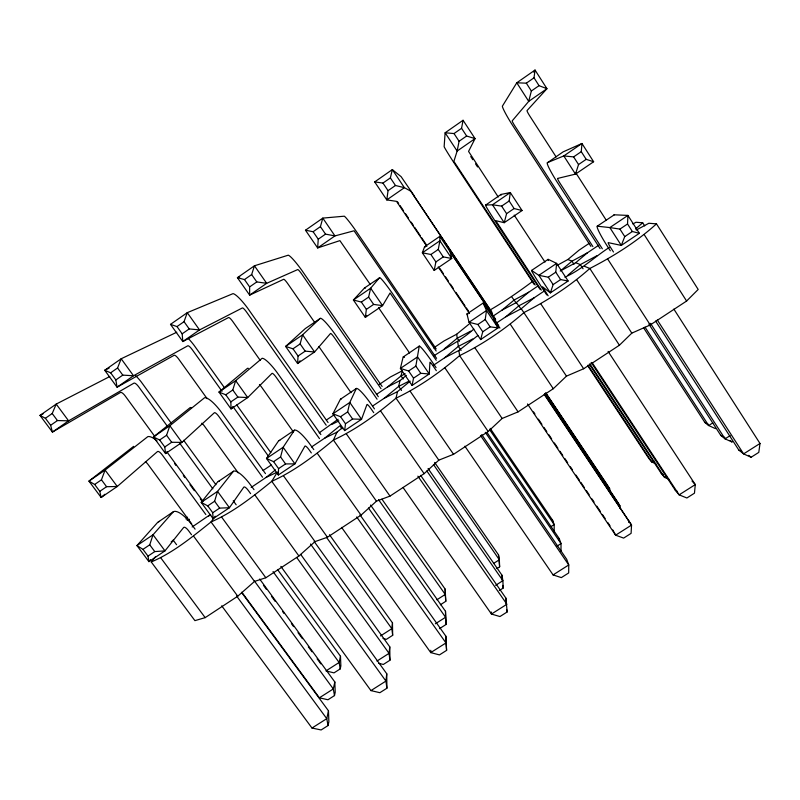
<?xml version="1.0" encoding="UTF-8"?>
<svg xmlns="http://www.w3.org/2000/svg" width="800" height="800" viewBox="0 0 800 800"><rect width="100%" height="100%" fill="white"/><g stroke="black" fill="none" stroke-linecap="round" stroke-linejoin="round"><path stroke-width="1.2" d="M430.8 650.3L430.75 652.6L439.46 654.9L446.6 650.37L445.86 636.18L359.98 514.84M609.65 491.13L609.73 488.98L607.33 485L545.71 392.73M311.33 452.93L309.17 449.89A6.21 1.31 56 0 0 304.9 446.14L294.94 463.87L278.33 474.99L278.57 468.61L273.59 461.65L266.5 458.47L278.52 440.97L294.45 430.17A25.27 5.35 56 0 1 309.38 443.42L313.79 449.59M613.48 252L610.79 247.81A6.45 0.67 56.5 0 1 608.26 242.65L621.3 245.41L639.36 233.31L632.36 231.5L627.54 223.98L627.92 215.42L614.26 214.8L597.23 226.19A26.23 2.74 56.5 0 0 606.17 244.34L610.31 250.8M619.88 508.2L619.98 505.94L617.28 501.48L545.13 393.45M378.33 396.74L334.26 333.16A24.22 3.34 55.6 0 0 320.51 318.28L305.33 328.55L285.63 346.43L292.99 348.81L298.04 356.02L297.62 363.54L314.58 351.98L330.51 333.46A5.95 0.82 55.6 0 1 334.43 337.68L377.08 399.2M541.29 290.13L495.77 220.67L504.23 222.7L522.07 210.54L510.31 192.55L501 194.44L485.49 205.21A24.72 0.84 56.6 0 0 496.15 222.69L540.02 289.3M436.19 348.9L357 232.38A23.34 1.66 55.7 0 0 344.3 216.19L322.8 218.11L305.47 230.21L313.12 231.73L318.25 239.19L317.64 247.93L339.89 240.63L370.08 284.2M602.34 248.8L560.3 183.69A6.12 0.6 56.9 0 1 557.61 178.43L575.48 174.12L593.63 161.75L586.18 159.34L581.27 151.66L581.96 143.49L563.09 151.88L547.21 162.91A24.91 2.44 56.9 0 0 556.69 181.38L600.1 248.6M531.58 270.42L538.83 275.33L556.61 263.38L568.13 281L560.62 279.58L555.77 272.18L556.61 263.38L548.18 259.32L531.58 270.42A26.02 0.94 56.4 0 0 541.85 287.48L546.73 294.9M280.85 566.39L370.94 690.6L379.86 692.7L386.9 688.23L386.75 673.77L300.68 554.4M378.53 663.26L383.32 664.46L389.95 660.24L389.78 646.87L314.18 541.51M383.01 638.44L386.4 639.33L392.67 635.32L392.48 622.89L329.47 534.71M386.75 673.77L385.93 681.08L386.9 688.23M389.78 646.87L389.05 653.35L389.95 660.24M392.48 622.89L391.83 628.68L392.67 635.32M373.72 412.65L370.87 408.55A6.26 0.92 56.1 0 0 366.95 404.52L361.54 419.29L344.65 430.6L345.49 423.76L340.54 416.7L332.89 413.82L340.35 399.32L356.37 388.45A25.47 3.74 56.1 0 1 370.12 402.68L374.46 408.89M436.6 358.36L392.43 293.47A24.4 1.86 55.9 0 0 379.77 277.66L364.5 287.99L353.4 300.01L361.36 302.06L366.37 309.38L365.33 317.38L382.57 305.63L390.05 292.99L436.24 360.25M556.13 156.92L529.76 115.96A5.86 0.63 57.4 0 1 527.03 110.58L546.95 88.7L539.04 85.66L534.02 77.81L535.04 70.05L516.78 82.79L502.37 106.18A23.81 2.18 57.2 0 0 512.24 124.81L590.89 246.37M491.71 311.86L410.78 191.19L404.4 187.68L386.79 199.91L374.69 181.91L382.96 183.07L388.05 190.65L386.79 199.91L396.53 201.36L426.86 246.37M673.86 309.1L760 443.48L758.79 452.38L751.1 457.26L743.6 453.9L738.71 449.93L655.59 321.02M522.07 210.54L514.1 208.54L509.15 200.98L510.31 192.55L492.46 204.78L485.49 205.06M480.64 339.56L482.75 331.77L477.86 324.49L469.03 322.27L486.5 310.52L498.1 327.87L490.1 326.85L485.21 319.55L486.5 310.52L483.14 303.06L466.95 313.96L469.03 322.27L480.64 339.56L498.1 327.87L493.94 319.29L499.92 328.09M436.32 370.69L433.52 366.58A6.31 0.51 56.2 0 0 429.96 362.26L429.25 373.97L420.77 373.31L415.85 366.13L419.26 346.09A25.67 2.09 56.2 0 1 431.78 361.32L436.08 367.6M434.19 270.44L435.88 261.93L430.89 254.5L422.34 252.8L439.89 240.78L451.73 258.49L443.26 256.89L438.28 249.45L439.89 240.78L439.82 236.37L424.55 246.83L422.34 252.8L434.19 270.44L451.73 258.49L450.14 251.82L495.74 319.95M498.24 197.02L468.56 151.41L475.06 138.62L466.63 136.01L461.57 128.29L463.06 120.27L445.12 132.78L444.14 146.7A23.64 0.75 56.7 0 0 455.06 164.43L534.04 284.29M466.63 136.01L459.08 141.26L457.14 151.06L453.89 161.38L535.18 285.04M419.26 346.09L403.14 357.03L400.39 368.43L412.08 385.46L413.54 378.15L420.77 373.31M221.71 605.82L311.99 728.04L321.13 729.95L328.06 725.55L328.87 721.8L328.48 710.83L241.52 592.38M241.9 592.29L319.37 697.82L327.95 699.76L334.49 695.59L335.21 692.26L334.83 681.98L259.69 579.04M340.49 656.26L339.12 662.48L325.95 670.92L334.03 672.86L340.22 668.9L340.86 665.92L340.49 656.26L277.47 569.48M328.48 710.83L326.76 718.66L328.06 725.55M334.83 681.98L333.3 688.94L334.49 695.59M340.54 416.7L347.65 411.92L349.79 402.46L356.37 388.45M410.17 381.16L397.5 391.63L396.02 398.16C376.82 414.33 356.25 429.51 333.41 440.06C314.38 455.79 294.37 471.18 271.76 481.32C252.89 496.61 233.43 512.22 211.04 521.95C192.34 536.82 173.4 552.64 151.24 561.96L194.92 620.64L205.17 617.64L237.75 596.22L254.52 581.43L265.84 577.75L298.92 555.99L315.02 541.61L327.44 537.24L361.03 515.15L376.44 501.19L390 496.1L424.12 473.66L438.81 460.15L453.54 454.31L488.19 431.52L502.14 418.47L518.08 411.87L553.28 388.72L566.47 376.14L583.65 368.75L619.41 345.23L631.81 333.14L650.26 324.94L686.6 301.04L698.18 289.46L656.49 223.86L648.84 223.27L636.28 230.04M406.34 375.42L399.99 380.61L398.69 386.38L384.27 398.23L372.87 405.87M361.36 302.06L368.62 297.09L370.66 288.19L379.55 277.68M382.96 183.07L390.38 177.9L392.32 169.61L401.11 176.65L414.17 195.74M501 194.44L500.95 194.61A24.76 1.24 56.6 0 0 501.13 195.17M539.04 85.66L531.36 91L528.72 101.36L512.2 120.86A5.85 0.53 57.2 0 0 515.01 126.18L592.88 246.55M514.1 208.54L506.59 213.66L504.23 222.7L492.46 204.78L501.64 206.12L509.15 200.98M273.59 461.65L280.58 456.96L283.13 447.29L294.45 430.17M292.99 348.81L300.13 343.93L302.6 334.81L320.16 318.38M313.12 231.73L320.42 226.65L322.8 218.11L334.95 235.91L354.08 230.78L436.16 351M233.46 471.25L217.63 481.99L201.2 502.38L207.74 505.87L214.62 501.25L217.55 491.38L233.46 471.25A25.08 6.91 55.9 0 1 249.54 483.55L254 489.66M248.39 368.37A24 5.13 55.1 0 0 247.53 368.3L218.98 392.07L225.77 394.79L232.79 389.98L235.67 380.64L262.11 358.3A24.04 4.78 55.2 0 1 276.91 372.29L320.87 434.57M381.01 388.67L301.65 273.93A5.7 0.73 55.2 0 0 297.75 269.56L266.67 283.31L254.45 265.79L237.41 277.68L244.48 279.56L251.65 274.56L254.45 265.79L288.27 255.18A23.18 2.99 55.2 0 1 301.95 270.52L382.11 386.46M586.18 159.34L578.54 164.55L575.48 174.12L563.79 155.93L547.36 162.66M173.39 511.72L157.66 522.39L136.95 545.58L142.97 549.36L149.73 544.82L153.04 534.77L173.39 511.72A24.89 8.41 55.8 0 1 190.59 523.1L195.09 529.14M560.62 279.58L553.14 284.59L550.37 292.88L542.48 286.77L548.14 295.79M191.19 407.57A23.83 6.52 54.8 0 0 190.18 407.6L153.43 436.97L159.67 439.99L166.57 435.27L169.84 425.72L204.55 397.75A23.87 6.17 54.9 0 1 220.38 410.87L265.47 473.63M326.19 425.22L246.58 312.06A5.66 1.05 54.6 0 0 242.4 307.94L199.55 329.93L187.26 312.67L170.5 324.36L177 326.58L184.04 321.67L187.26 312.67L233.02 293.64A23.02 4.28 54.6 0 1 247.64 308.15L328.06 422.51M133.65 446.35L88.95 481.12L94.66 484.46L101.45 479.81L105.09 470.07L147.82 436.64A23.7 7.53 54.5 0 1 156.96 440.83M222.02 391.28L192.26 349.68A5.62 1.36 54.1 0 0 187.81 345.79L133.53 375.76L121.18 358.76L104.71 370.26L110.64 372.81L117.57 367.98L121.18 358.76L176.78 332.23M632.36 231.5L624.75 236.6L621.3 245.41L609.84 227.58L597.23 226.19M167.31 426.17L138.68 386.79A5.58 1.66 53.5 0 0 133.97 383.13L68.61 420.84L56.2 404.09L40 415.4L45.4 418.27L52.21 413.52L56.2 404.09L109.81 376.5M342.68 427.51L337 432.15L333.41 440.06L376.44 501.19M366.69 315.36L365.33 317.38L353.4 300.01L370.66 288.19L382.57 305.63L373.63 304.42L366.37 309.38M533.61 72.09L535.04 70.05L546.95 88.7L528.72 101.36L516.78 82.79L526.34 83.17L534.02 77.81M215.2 516.2L211.04 521.95L254.52 581.43M151.24 561.96L155.65 556.53M186.06 519.05L187.57 517.19M150.48 559.71L148.9 561.63L136.95 545.58L153.04 534.77L164.98 550.87L148.9 561.63L147.99 556.12L142.97 549.36M300.09 360.81L297.62 363.54L285.63 346.43L302.6 334.81L314.58 351.98L305.18 351.15L298.04 356.02M232.8 407.22L231.04 408.93L218.98 392.07L235.67 380.64L247.71 397.56L231.04 408.93L230.85 401.88L225.77 394.79M167.36 451.94L165.55 453.57L153.43 436.97L169.84 425.72L181.95 442.39L165.55 453.57L164.77 446.99L159.67 439.99M438.81 460.15L396.02 398.16C419.09 387.19 440.24 372.21 459.61 355.61C482.91 344.22 504.67 329.43 524.2 312.39C547.73 300.58 570.11 285.97 589.82 268.48C613.59 256.24 636.61 241.82 656.49 223.86M635.53 228.99L642.7 222.79L644.7 225.91M104.88 494.26L101.13 497.48L88.95 481.12L105.09 470.07L117.26 486.49L101.13 497.48L99.79 491.35L94.66 484.46M564.9 277.19C581.48 269.79 594.27 257.2 609.33 247.41M567.95 275.14L580.34 264.6L596.93 255.72M496.5 323.02L505.81 316.79L521.25 308.73L534.35 297.66L544.53 290.84M587.44 252.79L571.98 261.18L560.24 271.05L575.71 262.71L587.44 252.79L598.8 245.16M505.81 316.79L518.89 305.79L534.35 297.66M433.38 365.32L444.59 357.81L458.91 350.49L477.88 335.5M492.51 316.51L501.85 310.24L516.3 302.57L528.67 292.24L537.84 286.08M557.53 265.16L567.88 259.5L579.03 250.18L589.09 243.42M444.59 357.81L458.35 346.38L472.71 338.97M501.85 310.24L514.21 299.97L528.67 292.24M434.05 355.75C447.4 346.78 461.93 340.06 473.84 329.04M490.24 309.88C505.16 301.23 519.08 291.55 532.87 281.22M444.28 348.88L457.24 338.23L470.73 331.13M433.65 347.91L444 340.96L456.69 334.22L468.97 324.17M311.56 446.96L324.84 438.06L339.89 425.8L342.01 428.82M376.41 394.44L387.51 386.99L401.05 375.96L405.23 373.8M251.17 487.43L266.27 477.31L275.49 469.86M319.17 432.87L338.1 419.26M192.14 526.98L210.46 514.46M171.18 541.88L173.07 540.38M374.69 181.91L392.32 169.61L404.4 187.68L395.47 185.49L390.38 177.9M463.06 120.27L475.06 138.62L457.14 151.06L445.12 132.78L454.02 133.55L461.57 128.29M154.69 436.33L125.29 396.06A5.57 1.73 53.3 0 0 120.52 392.45L52.42 432.08L50.63 425.29L57.44 420.56L68.61 420.84L52.42 432.08L40 415.4L43.31 413.67M207.13 398.67L178.69 359.08A5.61 1.44 53.9 0 0 174.18 355.25L117.07 387.19L115.85 379.94L122.78 375.12L133.53 375.76L117.07 387.19L104.71 370.26L109.12 368.1M260.21 360.35L232.83 321.59A5.65 1.13 54.5 0 0 228.58 317.53L182.81 341.55L182.17 333.82L189.22 328.92L199.55 329.93L182.81 341.55L170.5 324.36M314.76 322.54L287.71 283.59A5.69 0.82 55 0 0 283.73 279.28L249.65 295.13L249.63 286.91L256.79 281.93L266.67 283.31L249.65 295.13L237.41 277.68L239.76 276.86M318.25 239.19L325.53 234.13L334.95 235.91L317.64 247.93L305.47 230.21M388.05 190.65L395.47 185.49M430.89 254.5L438.28 249.45M593.63 161.75L581.96 143.49L563.79 155.93L573.62 156.89L581.27 151.66M99.79 491.35L106.57 486.71L117.26 486.49L157.51 451.55A5.83 1.85 54.5 0 1 162.32 455.02L205.81 514.51M164.77 446.99L171.67 442.28L181.95 442.39L214.34 412.76A5.87 1.52 54.9 0 1 218.87 416.47L262.51 477.21M230.85 401.88L237.87 397.09L247.71 397.56L272 373.39A5.91 1.17 55.2 0 1 276.24 377.36L319.47 438.61M435.88 261.93L443.26 256.89M326.37 420.03L334.44 414.61M379.15 384.55L390.38 377L402.21 370.83L401.05 375.96L403.15 379.02M412.08 385.46L429.25 373.97L417.57 356.87L400.39 368.43L408.62 370.98L415.85 366.13M477.86 324.49L485.21 319.55M568.13 281L550.37 292.88L538.83 275.33L548.29 277.2L555.77 272.18M639.36 233.31L627.92 215.42L609.84 227.58L619.93 229.09L627.54 223.98M263.1 470.5L271.22 465.05M147.99 556.12L154.76 551.59L164.98 550.87L183.63 527.49A6.12 2.07 55.8 0 1 188.55 530.7L191.51 534.72M213.09 518.66L201.2 502.38L217.55 491.38L229.43 507.73L213.09 518.66L212.74 512.73L219.62 508.12L229.43 507.73L243.81 487.13A6.16 1.7 55.9 0 1 248.41 490.6L250.6 493.64M278.57 468.61L285.56 463.93L294.94 463.87L283.13 447.29L266.5 458.47L278.33 474.99M345.49 423.76L352.6 419L361.54 419.29L349.79 402.46L332.89 413.82L344.65 430.6M482.75 331.77L490.1 326.85M380.54 635.92L391.83 628.68L326.52 537.37M436.91 599.78L445.23 594.45L445.15 589.09L381.93 499.16M493.47 563.52L499.34 559.76L498.5 554.85L434.63 462.44M551.19 526.51L554.17 524.6L552.56 520.16L490.17 428.34M653.82 460.71L651.78 462.02L648.77 458.4L587.63 365.61M712.8 422.9L708.67 425.54L704.83 422.43L643.79 328.11M440.36 604.78L445.8 601.3L445.15 589.09M496.88 568.6L499.63 566.83L499.34 559.76L433.44 464.48M319.37 697.82L333.3 688.94L254.45 581.05M376.95 661.07L389.05 653.35L310.51 544.02M435.35 623.79L445.58 617.27L445.49 611.27L370.57 505.04M495.64 585.31L502.89 580.68L501.96 575.18L428.07 468.52M556.82 546.26L561.02 543.57L559.22 538.58L487.05 432.51M666.65 476.15L664.63 477.44L661.25 473.38L589.33 364.18M730.19 435.59L725.07 438.86L720.75 435.35L648.9 324.14M439.46 628.68L446.18 624.4L445.49 611.27M499.29 590.54L503.19 588.06L502.89 580.68L426.84 470.97M311.99 728.04L326.76 718.66L236.59 596.03M370.94 690.6L385.93 681.08L296.69 557.47M464.9 446.2L553.08 574.91L568.75 564.96L566.71 559.32L481.73 434.6M760 443.48L743.6 453.9L657.31 320M420.62 475.35L505.84 598.03L507.19 611.95L499.94 616.54L491.46 614.05L403.02 487.44M632.88 223.96L635.98 222.26L642.7 222.79M387.51 386.99L399.99 380.61M408.66 381.34L398.69 386.38L401.51 390.47M331.52 424.57L338.87 420.91M384.27 398.23L397.5 391.63M324.84 438.06L337 432.15M266.27 477.31L277.4 472.08L271.76 481.32L315.02 541.61M187.17 520.29L189.41 519.26M208.55 515.99L210.8 514.97M364.5 287.99L364.76 287.95A24.35 2.24 55.9 0 1 365.31 288.25M553.08 574.91L561.33 577.61L568.68 572.95L568.75 564.96L480.47 435.44M567.88 259.5L571.98 261.18L574.01 264.3M575.71 262.71L580.34 264.6L583.06 268.78M584.56 266.33L589.82 268.48L631.81 333.14M668.83 479.17L664.63 477.44L589.94 364.01M424.55 246.83L424.68 246.89A24.53 0.72 56.2 0 1 425.06 247.3M655.78 463.69L651.78 462.02L587.99 365.2M715.46 428.64L708.67 425.54L645.02 327.15M704.83 422.43L708.12 424.2M720.75 435.35L724.91 437.6M738.71 449.93L740.71 451.02M661.25 473.38L663.27 474.52M591.18 362.45L675.3 490.26L677.46 491.49M730.11 440.4L732.2 442.09L725.07 438.86L650.48 323.35M748.73 455.36L751.1 457.26M439.82 236.37L495.18 318.67M692.01 481.04L695.28 484.59L694.46 493.18L686.88 497.99L679.13 494.85L675.3 490.26M483.14 303.06L498.64 325.68M511.91 297.11L516.25 303.05M516.3 302.57L520.95 308.89M521.25 308.73L566.47 376.14M160.85 557.95L205.17 617.64M52.21 413.52L57.44 420.56M101.45 479.81L106.57 486.71M149.73 544.82L154.76 551.59M45.4 418.27L50.63 425.29M176.57 544.71L173.61 540.71A6.11 2.16 55.8 0 0 173.13 540.09M193.54 536.09L237.75 596.22M191.73 523.95L148.2 464.65A5.82 1.93 54.4 0 0 145.36 461.72M110.64 372.81L115.85 379.94M207.74 505.87L212.74 512.73M166.86 451.86L202.96 501.32M174.53 463.52L176 465.53M183.35 475.6L184.82 477.61M189.97 484.66L194.38 490.7M200.26 498.76L201.73 500.77M263.47 585.34L266.41 589.37M271.56 596.42L275.23 601.45M282.58 611.52L284.05 613.53M291.4 623.6L293.61 626.62M298.02 632.66L302.43 638.7M308.31 646.76L311.98 651.79M317.13 658.84L320.8 663.88M179.79 443.34L212.83 488.78M273.04 571.59L339.12 662.48L340.22 668.9M117.57 367.98L122.78 375.12M166.57 435.27L171.67 442.28M214.62 501.25L219.62 508.12M221.73 517.23L265.84 577.75M233.24 500.76L236.17 504.8M171.21 423.15L141.2 381.9A22.72 6.75 53.5 0 0 135.64 375.63M183.66 440.3L215.91 484.71M254.93 495.03L298.92 555.99M238.19 472.85L204.55 426.24A5.86 1.6 54.8 0 0 201.79 423.21M224.45 387.73L194.06 345.28A22.87 5.53 54.1 0 0 188.64 338.84M236.76 404.97L270.8 452.61M177 326.58L182.17 333.82M283.56 475.88L327.44 537.24M232.9 406.5L268.46 456.21M341.61 527.39L430.75 652.6L445.97 642.94L445.86 636.18M184.04 321.67L189.22 328.92M232.79 389.98L237.87 397.09M280.58 456.96L285.56 463.93M317.28 453.32L361.03 515.15M356.69 516.95L445.97 642.94L446.6 650.37M293.45 432.04L261.7 387.27A5.9 1.26 55.1 0 0 259.45 384.54M368.47 508.03L445.58 617.27L446.18 624.4M378.54 499.64L445.23 594.45L445.8 601.3M244.48 279.56L249.63 286.91M346.36 433.87L390 496.1M251.65 274.56L256.79 281.93M300.13 343.93L305.18 351.15M347.65 411.92L352.6 419M417.87 476.17L506.9 604.24L491.46 614.05L491.19 611.93M351.01 392.7L319.69 347.73A5.94 0.91 55.5 0 0 318.8 346.5M380.61 410.97L424.12 473.66M410.15 391.21L453.54 454.31M408.62 370.98L413.54 378.15M378.52 307.62L409.54 352.98M320.42 226.65L325.53 234.13M368.62 297.09L373.63 304.42M489.54 429.53L554.17 524.6L554.18 531.91M444.94 367.94L488.19 431.52M485.31 432.34L561.02 543.57L561 551.21L560.43 549.6M459.33 341.32L457.24 338.23L456.69 334.22M461.1 350.45L458.35 346.38L457.73 341.87M502.14 418.47L459.61 355.61L458.91 350.49M474.95 347.86L518.08 411.87M400.03 205.53L403.51 210.71M405.6 213.82L408.38 217.97M411.17 222.12L413.25 225.23M414.65 227.31L420.21 235.61M421.6 237.68L426.47 244.94M439.99 268.61L443.47 273.78M445.55 276.89L448.33 281.03M450.42 284.14L453.19 288.28M455.97 292.42L465.01 305.88M466.4 307.95L468.48 311.06M438.22 266.92L469.5 313.52M533.55 411.91L534.94 413.98M538.42 419.16L541.9 424.34M543.98 427.44L546.76 431.59M548.85 434.69L551.63 438.84M554.41 442.98L557.89 448.16M559.98 451.27L562.76 455.41M564.85 458.52L567.63 462.66M570.41 466.8L572.5 469.91M575.97 475.09L579.45 480.27M580.84 482.34L584.32 487.52M586.41 490.62L589.19 494.77M591.97 498.91L594.06 502.02M596.84 506.16L600.32 511.34M602.4 514.45L605.18 518.59M607.97 522.73L610.05 525.84M527.51 403.97L615.63 535.18L623.63 538.1L631.1 533.36L631.54 525.08L544.47 394.27M414.11 196.05L492.5 313.43M545.91 393.41L609.73 488.98M545.02 393.72L619.98 505.94M544.25 394.45L631.54 525.08L615.63 535.18L612.83 529.98M510.3 324.22L553.28 388.72M592.03 362.49L679.13 494.85L695.28 484.59L608.09 351.4M540.8 303.82L583.65 368.75M470.74 156.56L472.79 159.69M475.52 163.86L477.57 166.98M454.02 133.55L459.08 141.26M501.64 206.12L506.59 213.66M548.29 277.2L553.14 284.59M514.21 215.11L545 262.09M576.72 279.79L619.41 345.23M607.71 259.06L650.26 324.94M526.34 83.17L531.36 91M573.62 156.89L578.54 164.55M619.93 229.09L624.75 236.6M575.94 173.03L606.27 220.25M644.22 234.65L686.6 301.04M499.63 566.83L498.5 554.85M502.74 585.41L503.19 588.06M506.86 609.95L507.19 611.95M628.49 520.03L628.75 522.45M559.22 538.58L559.43 540.85M552.56 520.16L552.77 522.56M505.84 598.03L506.31 604.1M501.96 575.18L502.4 580.86M158.4 521.82A24.84 8.79 55.8 0 1 159.54 521.46M218.24 481.51A25.03 7.29 55.9 0 1 219.22 481.27M397.56 201.86A23.47 0.65 56.1 0 1 398.67 203.5M403.32 356.82A25.62 2.51 56.2 0 1 404.49 357.41M340.68 399.02A25.42 4.15 56.1 0 1 341.32 399.02M278.99 440.58A25.22 5.75 56 0 1 279.81 440.45M466.95 313.96A25.82 0.81 56.3 0 1 467.76 314.8M548.37 260.51A26.07 1.39 56.5 0 1 548.02 259.34M613.8 215.48A26.28 3.21 56.6 0 1 613.94 214.94"/></g></svg>
